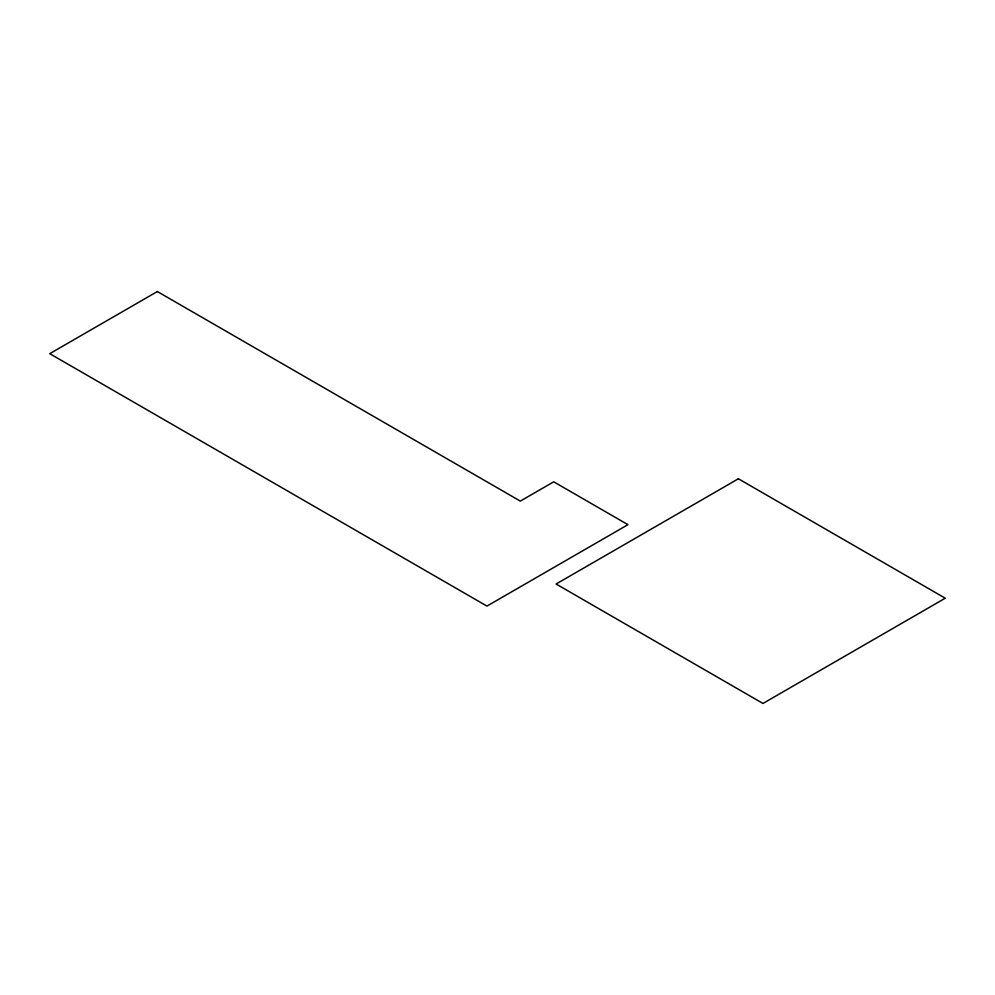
<?xml version="1.0" encoding="UTF-8"?>
<svg xmlns="http://www.w3.org/2000/svg" width="995" height="995" viewBox="0 0 995 995"><rect width="100%" height="100%" fill="white"/><g stroke="black" fill="none" stroke-linecap="round" stroke-linejoin="round"><path stroke-width="1.49" d="M157.347 291.547L49.75 353.673L486.953 606.092L627.957 524.676L553.73 481.816L520.323 501.107L157.347 291.547M738.389 478.782L556.093 584.015L762.966 703.453L945.25 598.206L738.389 478.782"/></g></svg>
